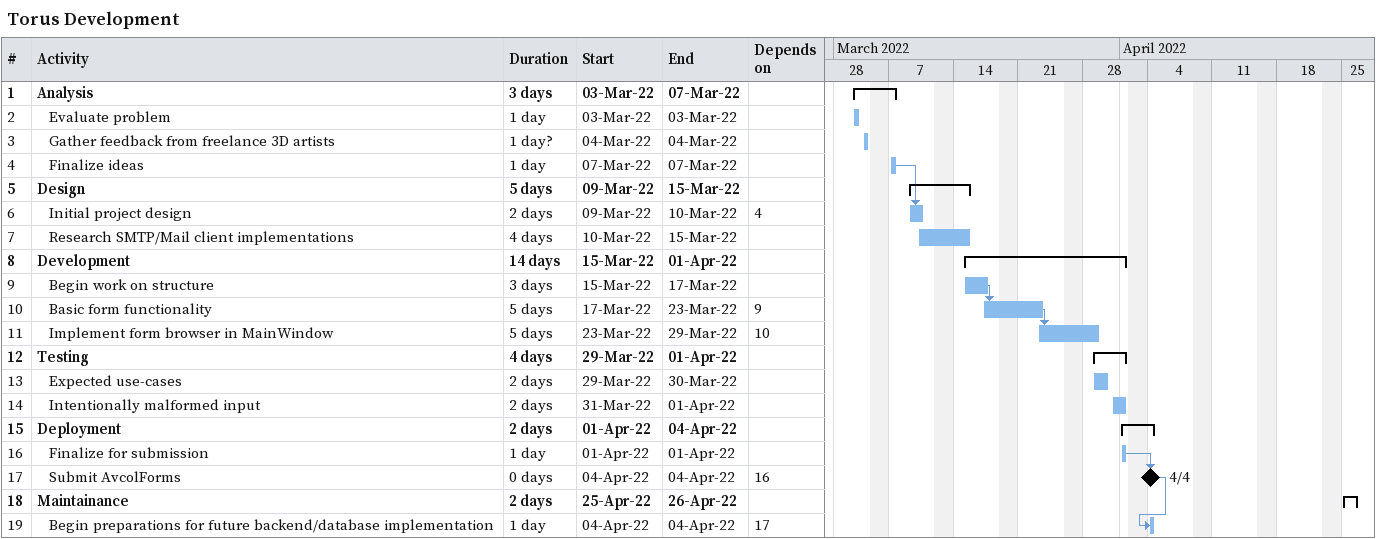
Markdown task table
Torus Development

| ID | Level | Task | Duration | Start | Finish | Predecessors |
|---|---|---|---|---|---|---|
| 1 | 1 | **Analysis** | 3d | 2022-03-03 | 2022-03-07 |  |
| 2 | 2 | Evaluate problem | 1d | 2022-03-03 | 2022-03-03 |  |
| 3 | 2 | Gather feedback from freelance 3D artists | 1d? | 2022-03-04 | 2022-03-04 |  |
| 4 | 2 | Finalize ideas | 1d | 2022-03-07 | 2022-03-07 |  |
| 5 | 1 | **Design** | 5d | 2022-03-09 | 2022-03-15 |  |
| 6 | 2 | Initial project design | 2d | 2022-03-09 | 2022-03-10 | 4 |
| 7 | 2 | Research SMTP/Mail client implementations | 4d | 2022-03-10 | 2022-03-15 |  |
| 8 | 1 | **Development** | 14d | 2022-03-15 | 2022-04-01 |  |
| 9 | 2 | Begin work on structure | 3d | 2022-03-15 | 2022-03-17 |  |
| 10 | 2 | Basic form functionality | 5d | 2022-03-17 | 2022-03-23 | 9 |
| 11 | 2 | Implement form browser in MainWindow | 5d | 2022-03-23 | 2022-03-29 | 10 |
| 12 | 1 | **Testing** | 4d | 2022-03-29 | 2022-04-01 |  |
| 13 | 2 | Expected use-cases | 2d | 2022-03-29 | 2022-03-30 |  |
| 14 | 2 | Intentionally malformed input | 2d | 2022-03-31 | 2022-04-01 |  |
| 15 | 1 | **Deployment** | 2d | 2022-04-01 | 2022-04-04 |  |
| 16 | 2 | Finalize for submission | 1d | 2022-04-01 | 2022-04-01 |  |
| 17 | 2 | Submit AvcolForms | 0d | 2022-04-04 | 2022-04-04 | 16 |
| 18 | 1 | **Maintainance** | 2d | 2022-04-25 | 2022-04-26 |  |
| 19 | 2 | Begin preparations for future backend/database implementation | 1d | 2022-04-04 | 2022-04-04 | 17 |
